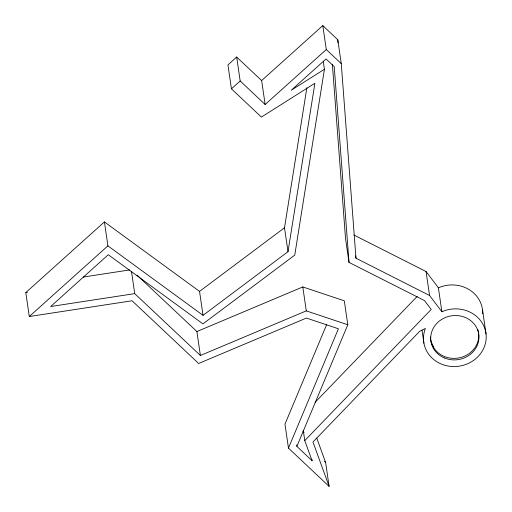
<?xml version="1.0" encoding="UTF-8"?>
<svg xmlns="http://www.w3.org/2000/svg" width="512" height="512" viewBox="0 0 512 512"><rect width="100%" height="100%" fill="white"/><g stroke="black" fill="none" stroke-linecap="round" stroke-linejoin="round"><path stroke-width="0.77" d="M316.742 438.048L325.619 462.464L329.114 486.4L288.461 448.109L338.426 328.768L306.432 318.067L198.63 363.482L132.051 300.762L29.293 316.525L25.798 292.589L104.416 221.914L107.91 245.856L203.034 315.341L288.006 251.686L284.518 227.75L306.88 87.667M288.006 251.686L314.899 83.27L261.395 117.062L231.437 88.838L227.942 64.902L236.678 57.05L261.645 80.57L265.139 104.506L326.285 49.536L322.79 25.6L261.645 80.57M323.296 61.549L324.422 69.274L294.752 255.117L202.95 323.885L108.269 254.72L50.643 306.528L134.72 293.626L200.39 355.488L306.285 310.88L347.795 324.762L296.877 446.381L312.077 460.704L311.846 459.155M326.611 324.717L284.973 424.166L288.461 448.109M315.142 402.291L417.184 296.422M312.077 460.704L304.768 440.608L431.213 309.427L424.512 300.602L349.018 262.394L345.523 238.458L332.358 64.211M231.437 88.838L240.173 80.986L236.678 57.05M29.293 316.525L107.91 245.856M203.034 315.341L199.539 291.405L284.518 227.75M324.422 69.274L291.251 90.221L326.035 58.957L334.227 66.669L349.018 262.394M137.043 275.162L196.896 331.546L302.797 286.938L344.307 300.819L347.795 324.762M83.296 277.043L129.658 269.933M25.798 292.589L27.379 292.346M353.894 235.014L426.061 271.539L438.4 287.802A31.424 28.794 -8.3 0 1 482.707 313.754M355.635 255.917L355.974 258.234L429.555 295.475L441.894 311.738A31.424 28.794 -8.3 0 1 485.773 332.224A31.424 28.794 -8.3 0 1 451.942 366.496A31.424 28.794 -8.3 0 1 425.389 328.461L419.686 331.296L312.966 442.016L329.114 486.4M104.416 221.914L199.539 291.405M322.79 25.6L337.773 39.712L341.267 63.648L355.974 258.234M326.285 49.536L341.267 63.648M240.173 80.986L265.139 104.506M302.95 431.462L304.077 432.518M324.461 461.37L325.619 462.464M482.547 310.061L486.042 333.997M438.4 287.802L441.894 311.738M426.061 271.539L429.555 295.475M421.99 330.086L423.904 343.219M302.797 286.938L306.285 310.88M303.302 430.573L304.768 440.608M296.653 444.838L296.877 446.381M196.896 331.546L200.39 355.488M131.456 271.232L134.72 293.626M337.773 39.712L338.016 42.899M433.856 347.226A24.173 22.15 -8.3 0 1 431.315 341.971M477.779 329.434A24.173 22.15 -8.3 0 1 458.157 358.048A24.173 22.15 -8.3 0 1 430.49 336.966M444.467 357.984A24.173 22.15 -8.3 0 0 478.893 335.405A24.173 22.15 -8.3 0 0 441.158 319.75A24.173 22.15 -8.3 0 0 444.467 357.984"/></g></svg>
